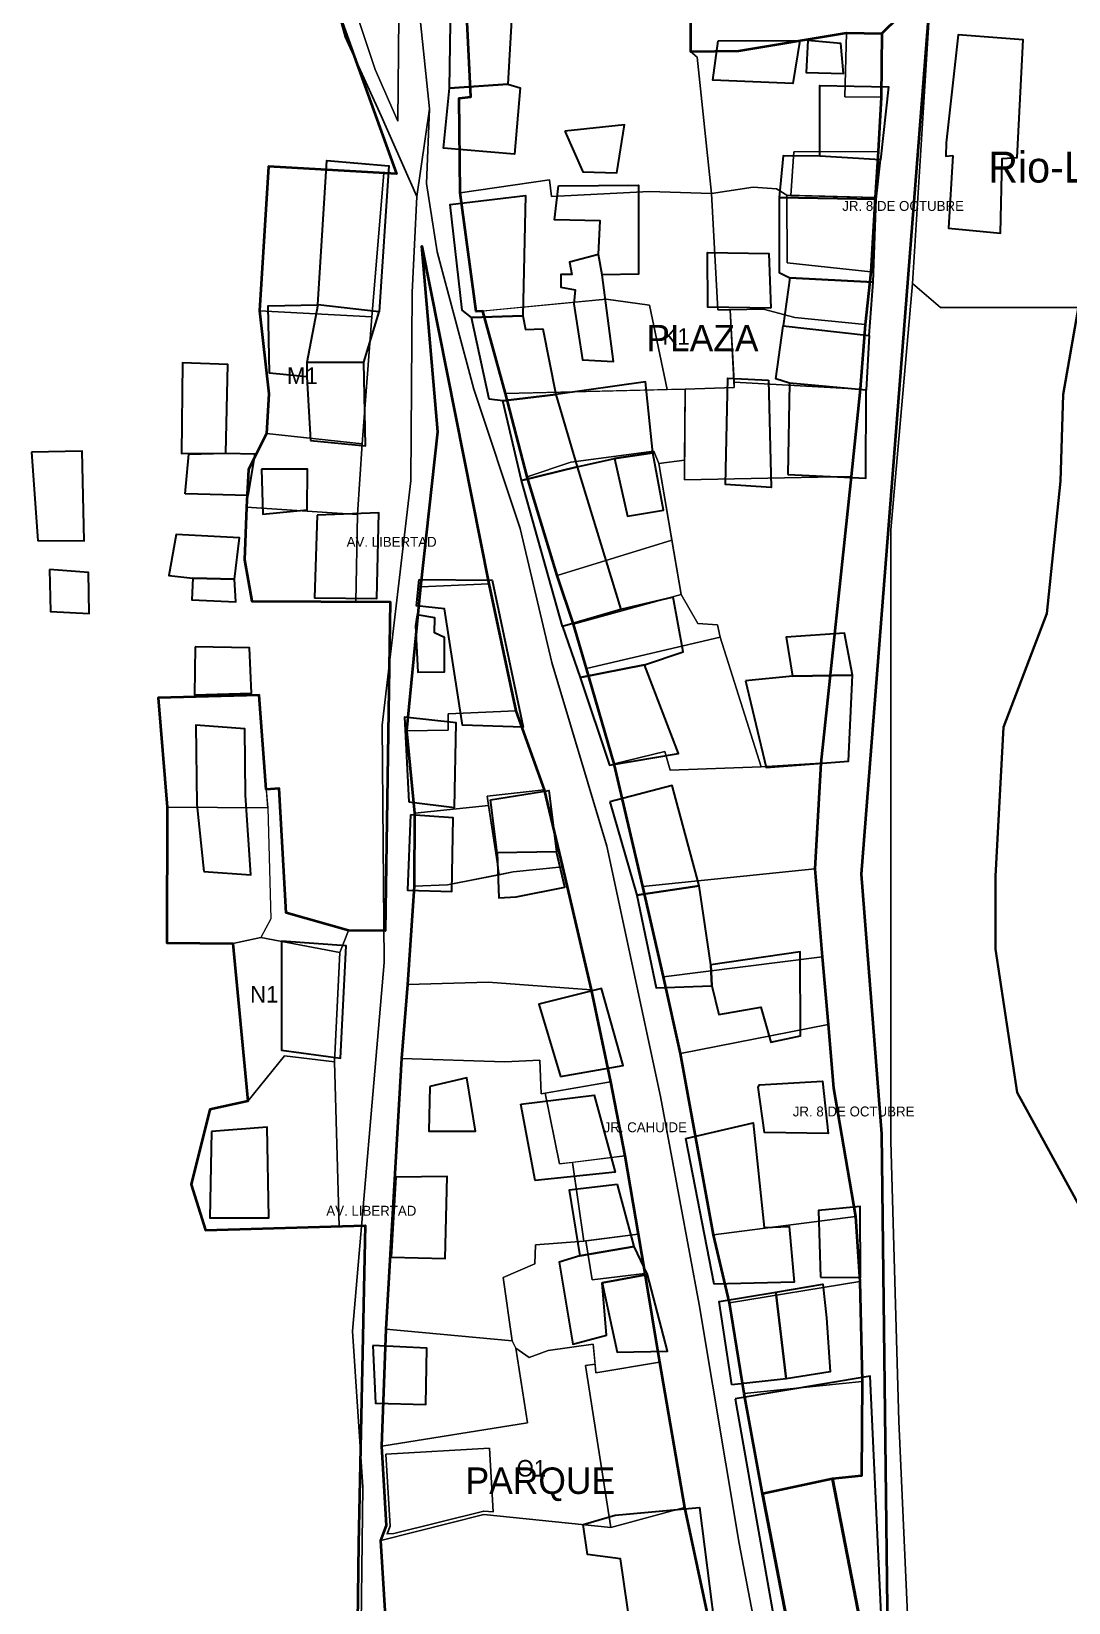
# Model space of a CAD drawing. Header units: metres. Extents: x 425183 to 426000, y 8434421 to 8436790.
# Drawn here: x 425355 to 425472.6, y 8435413.9 to 8435591.9 of the extents above; entities that cross this region are included whole.
import ezdxf
from ezdxf.enums import TextEntityAlignment as Align

# ---------------------------------------------------------------- set-up
doc = ezdxf.new("R2010")
doc.units = ezdxf.units.M
for name, color, linetype, lineweight in [('01_RIOS_Y_CUENCAS', 140, 'Continuous', 35), ('02_CALLES_Y_VIAS', 7, 'Continuous', 25), ('03_MANZANAS_ROTULOS', 6, 'Continuous', 35), ('04_LOTES_PREDIALES', 7, 'Continuous', 15), ('05_HUELLAS_CASAS_USUARIO', 30, 'Continuous', 30), ('06_HUELLAS_CASAS_COMPLEMENTO', 4, 'Continuous', 25), ('07_EQUIPAMIENTOS', 3, 'Continuous', 40)]:
    doc.layers.add(name, color=color, linetype=linetype, lineweight=lineweight)
doc.layers.add('08_TOPONIMIA_ROTULOS', color=7, linetype='Continuous')

msp = doc.modelspace()

# ---------------------------------------------------------------- linework, layer by layer
at = {"layer": '01_RIOS_Y_CUENCAS'}
msp.add_lwpolyline([(425459.67, 8435269.37), (425460.28, 8435287.76), (425459.98, 8435300.02), (425463.96, 8435319.65), (425463.96, 8435333.44), (425463.35, 8435347.24), (425461.2, 8435361.95), (425461.2, 8435376.06), (425466.42, 8435391.39), (425476.23, 8435411.62), (425481.44, 8435431.24), (425478.68, 8435447.19), (425473.77, 8435458.84), (425466.72, 8435471.71), (425464.27, 8435487.96), (425464.27, 8435496.24), (425465.19, 8435513.1), (425470.09, 8435525.98), (425471.63, 8435541), (425471.93, 8435550.81), (425475, 8435568.29), (425475.92, 8435576.57), (425481.13, 8435590.67), (425485.73, 8435598.03)], dxfattribs=at)
at = {"layer": '02_CALLES_Y_VIAS'}
for points in [[(425398.68, 8435573.24), (425394.66, 8435582.37), (425390.59, 8435591.34), (425385.76, 8435608.81), (425384, 8435626.67), (425381.17, 8435642.54), (425379.71, 8435660.17), (425377.26, 8435672.97), (425376.11, 8435691.06), (425374.04, 8435707.31), (425371.51, 8435726.24), (425371.05, 8435751.45), (425370.66, 8435788.63)], [(425386.74, 8435282.47), (425392.66, 8435302.63), (425392.84, 8435335.12), (425391.47, 8435357.95), (425392.12, 8435389.7), (425392.57, 8435427.02), (425391.4, 8435444.65), (425395.01, 8435486.43), (425394.75, 8435513.35), (425398.03, 8435541.03), (425398.15, 8435562.38), (425398.68, 8435573.24), (425400.14, 8435583.17), (425397.74, 8435606.1), (425399.73, 8435630.05), (425401.33, 8435656.51), (425402.72, 8435692.72), (425402.98, 8435729.48), (425414.81, 8435774.44), (425417.41, 8435778.16)], [(425446.04, 8435366.98), (425450.88, 8435380.12), (425452.95, 8435393.76), (425454.4, 8435410.01), (425453.33, 8435434.46), (425452.41, 8435466.19), (425452.41, 8435535.48), (425454.86, 8435563.38), (425457.62, 8435607.53), (425463.14, 8435672.68), (425464.67, 8435691.08), (425468.81, 8435724.49), (425471.26, 8435749.48), (425468.96, 8435774.93), (425444.32, 8435774.39), (425426.85, 8435773.78), (425420.1, 8435774.01), (425418.03, 8435776.54), (425417.41, 8435778.16)], [(425448.53, 8435284.09), (425449.38, 8435311.67), (425448.18, 8435339.32), (425447.2, 8435354.17), (425448.31, 8435356.96), (425446.04, 8435366.98), (425445.83, 8435373.66), (425440.74, 8435391.84), (425435.23, 8435420.6), (425430.67, 8435447.69), (425426.3, 8435471.26), (425420.24, 8435499.64), (425414.01, 8435520.42), (425410.42, 8435535.63), (425405.14, 8435551.4), (425400.99, 8435566.98), (425399.8, 8435574.7), (425400.14, 8435583.17)], [(425471.94, 8435355.45), (425474.1, 8435360.31), (425472.61, 8435369.81), (425477.66, 8435384.22), (425485.02, 8435404.92), (425490.69, 8435418.56), (425493.15, 8435431.43), (425489.01, 8435449.37), (425486.25, 8435459.03), (425480.58, 8435467.31), (425476.44, 8435476.96), (425475.52, 8435490.3), (425478.58, 8435499.19), (425481.5, 8435510.07), (425481.96, 8435521.26), (425484.41, 8435538.89), (425484.41, 8435551), (425484.26, 8435560.51), (425476.9, 8435560.66), (425466.63, 8435560.66), (425458.04, 8435560.66), (425454.86, 8435563.38)]]:
    msp.add_lwpolyline(points, dxfattribs=at)
at = {"layer": '04_LOTES_PREDIALES'}
for points in [[(425397.14, 8435645.05), (425398.05, 8435669.79), (425380.45, 8435670.04), (425383.06, 8435646.03), (425383.48, 8435639.74), (425388.59, 8435603.86), (425393.99, 8435587.63), (425396.53, 8435581.76), (425397.14, 8435645.05)], [(425404.83, 8435584.53), (425403.49, 8435584.37), (425403.62, 8435573.67), (425413.72, 8435575.11), (425413.97, 8435573.23), (425425.05, 8435573.81), (425432.1, 8435573.58), (425430.48, 8435589.04), (425429.7, 8435589.66), (425429.7, 8435593.76), (425428.66, 8435620.34), (425416.22, 8435611.95), (425416.65, 8435603.01), (425403.99, 8435601.51), (425404.83, 8435584.53)], [(425451.31, 8435584.51), (425447.21, 8435584.54), (425447.38, 8435591.79), (425435.2, 8435589.75), (425429.7, 8435589.66), (425430.48, 8435589.04), (425432.1, 8435573.58), (425436.8, 8435574.28), (425439.44, 8435574.11), (425440.63, 8435573.38), (425441.08, 8435573.37), (425441.41, 8435578.31), (425450.96, 8435578.32), (425451.31, 8435584.51)], [(425451.37, 8435591.71), (425447.38, 8435591.79), (425447.21, 8435584.54), (425451.31, 8435584.51), (425451.37, 8435591.71)], [(425450.96, 8435578.32), (425441.41, 8435578.31), (425441.08, 8435573.37), (425450.63, 8435573.13), (425450.96, 8435578.32)], [(425394.96, 8435575.9), (425393.61, 8435559.61), (425392.49, 8435545.2), (425391.97, 8435537.22), (425391.79, 8435527.32), (425379.99, 8435527.38), (425379.18, 8435532.06), (425379.4, 8435538.05), (425379.62, 8435542.3), (425381.66, 8435546.37), (425381.92, 8435550.86), (425380.88, 8435560.3), (425381.88, 8435576.62), (425394.96, 8435575.9)], [(425394.96, 8435575.9), (425381.88, 8435576.62), (425380.88, 8435560.3), (425393.61, 8435559.61), (425394.96, 8435575.9)], [(425432.1, 8435573.58), (425425.05, 8435573.81), (425413.97, 8435573.23), (425413.72, 8435575.11), (425403.62, 8435573.67), (425405.42, 8435560.19), (425420.15, 8435561.61), (425425.05, 8435560.91), (425427.07, 8435551.37), (425429.12, 8435551.42), (425434.67, 8435551.61), (425434.22, 8435560.4), (425432.82, 8435560.4), (425432.1, 8435573.58)], [(425450.16, 8435564.7), (425440.67, 8435565.73), (425440.63, 8435573.38), (425439.44, 8435574.11), (425436.8, 8435574.28), (425432.1, 8435573.58), (425432.82, 8435560.4), (425434.22, 8435560.4), (425437.97, 8435560.47), (425441.54, 8435559.52), (425449.5, 8435558.73), (425450.16, 8435564.7)], [(425450.63, 8435573.13), (425440.63, 8435573.38), (425440.67, 8435565.73), (425450.16, 8435564.7), (425450.63, 8435573.13)], [(425399.25, 8435567.6), (425401.08, 8435546.58), (425399.13, 8435528.99), (425406.87, 8435529.35), (425399.25, 8435567.6)], [(425393.61, 8435559.61), (425380.88, 8435560.3), (425381.92, 8435550.86), (425381.66, 8435546.37), (425392.49, 8435545.2), (425393.61, 8435559.61)], [(425425.05, 8435560.91), (425420.15, 8435561.61), (425406.16, 8435560.26), (425408.73, 8435550.91), (425427.07, 8435551.37), (425425.05, 8435560.91)], [(425449.5, 8435558.73), (425441.54, 8435559.52), (425437.97, 8435560.47), (425434.22, 8435560.4), (425434.64, 8435552.21), (425448.92, 8435551.41), (425449.5, 8435558.73)], [(425429.12, 8435551.42), (425408.73, 8435550.91), (425411.18, 8435541.47), (425416.16, 8435543.13), (425425.57, 8435544.38), (425426.11, 8435542.98), (425429.04, 8435543.37), (425429.12, 8435551.42)], [(425448.92, 8435551.41), (425434.64, 8435552.21), (425434.67, 8435551.61), (425429.12, 8435551.42), (425429.01, 8435541.12), (425447.91, 8435541.51), (425448.92, 8435551.41)], [(425392.49, 8435545.2), (425381.66, 8435546.37), (425379.62, 8435542.3), (425379.4, 8435538.05), (425391.97, 8435537.22), (425392.49, 8435545.2)], [(425411.18, 8435541.47), (425414.61, 8435530.29), (425427.6, 8435534.3), (425426.11, 8435542.98), (425425.57, 8435544.38), (425416.16, 8435543.13), (425411.18, 8435541.47)], [(425447.91, 8435541.51), (425429.01, 8435541.12), (425429.04, 8435543.37), (425426.11, 8435542.98), (425428.66, 8435528.14), (425430.55, 8435524.85), (425432.75, 8435524.72), (425433.06, 8435523.31), (425437.73, 8435508.63), (425444.47, 8435509.04), (425447.91, 8435541.51)], [(425391.97, 8435537.22), (425379.4, 8435538.05), (425379.18, 8435532.06), (425379.99, 8435527.38), (425391.79, 8435527.32), (425391.97, 8435537.22)], [(425427.6, 8435534.3), (425414.61, 8435530.29), (425416.46, 8435524.79), (425428.66, 8435528.14), (425427.6, 8435534.3)], [(425406.87, 8435529.35), (425399.13, 8435528.99), (425397.56, 8435512.71), (425402.26, 8435512.76), (425402.23, 8435514.61), (425409.92, 8435514.97), (425406.87, 8435529.35)], [(425432.75, 8435524.72), (425430.55, 8435524.85), (425428.66, 8435528.14), (425416.46, 8435524.79), (425417.93, 8435519.75), (425433.06, 8435523.31), (425432.75, 8435524.72)], [(425433.06, 8435523.31), (425417.93, 8435519.75), (425421.06, 8435508.94), (425426.79, 8435510.34), (425427.39, 8435508.22), (425437.73, 8435508.63), (425433.06, 8435523.31)], [(425380.83, 8435516.73), (425369.38, 8435516.44), (425370.4, 8435504.03), (425381.8, 8435503.97), (425380.83, 8435516.73)], [(425380.83, 8435516.73), (425381.64, 8435506.06), (425383.09, 8435506.15), (425383.88, 8435492.07), (425390.95, 8435490.08), (425389.96, 8435487.57), (425389.36, 8435475.18), (425389.9, 8435456.54), (425374.76, 8435456.12), (425373.14, 8435461.27), (425375.24, 8435469.77), (425379.53, 8435470.74), (425377.83, 8435488.61), (425370.38, 8435488.68), (425370.4, 8435504.03), (425369.38, 8435516.44), (425380.83, 8435516.73)], [(425409.92, 8435514.97), (425402.23, 8435514.61), (425402.26, 8435512.76), (425397.56, 8435512.71), (425398.46, 8435503.35), (425406.81, 8435504.24), (425406.65, 8435505.28), (425413.11, 8435506.02), (425409.92, 8435514.97)], [(425427.39, 8435508.22), (425426.79, 8435510.34), (425421.06, 8435508.94), (425424.29, 8435495.06), (425443.79, 8435497.06), (425444.47, 8435509.04), (425437.73, 8435508.63), (425427.39, 8435508.22)], [(425370.38, 8435488.68), (425377.83, 8435488.61), (425381.02, 8435489.26), (425389.96, 8435487.57), (425390.95, 8435490.08), (425383.88, 8435492.07), (425383.09, 8435506.15), (425381.64, 8435506.06), (425381.8, 8435503.97), (425370.4, 8435504.03), (425370.38, 8435488.68)], [(425390.95, 8435490.08), (425383.88, 8435492.07), (425383.09, 8435506.15), (425381.64, 8435506.06), (425381.8, 8435503.97), (425382.16, 8435491.37), (425381.02, 8435489.26), (425389.96, 8435487.57), (425390.95, 8435490.08)], [(425413.11, 8435506.02), (425406.65, 8435505.28), (425408.01, 8435496.38), (425409.62, 8435496.7), (425415.2, 8435497.27), (425413.11, 8435506.02)], [(425406.81, 8435504.24), (425398.46, 8435503.35), (425398.42, 8435495.1), (425402.17, 8435495.23), (425408.01, 8435496.38), (425406.81, 8435504.24)], [(425415.2, 8435497.27), (425409.62, 8435496.7), (425402.17, 8435495.23), (425398.42, 8435495.1), (425397.68, 8435483.93), (425406.77, 8435484.21), (425418.44, 8435483.34), (425415.2, 8435497.27)], [(425443.79, 8435497.06), (425424.29, 8435495.06), (425426.64, 8435484.83), (425444.64, 8435487.09), (425443.79, 8435497.06)], [(425389.96, 8435487.57), (425381.02, 8435489.26), (425377.83, 8435488.61), (425379.53, 8435470.74), (425383.7, 8435475.85), (425389.36, 8435475.18), (425389.96, 8435487.57)], [(425444.64, 8435487.09), (425426.64, 8435484.83), (425428.57, 8435476.14), (425445.3, 8435479.42), (425444.64, 8435487.09)], [(425418.44, 8435483.34), (425406.77, 8435484.21), (425397.68, 8435483.93), (425396.98, 8435475.56), (425408.68, 8435475.19), (425412.62, 8435475.36), (425412.8, 8435471.57), (425420.64, 8435472.92), (425418.44, 8435483.34)], [(425445.92, 8435472.2), (425445.3, 8435479.42), (425428.57, 8435476.14), (425432.3, 8435455.58), (425448.42, 8435457.66), (425445.92, 8435472.2)], [(425389.36, 8435475.18), (425383.7, 8435475.85), (425379.53, 8435470.74), (425375.24, 8435469.77), (425373.14, 8435461.27), (425374.76, 8435456.12), (425389.9, 8435456.54), (425389.36, 8435475.18)], [(425395.22, 8435444.91), (425409.5, 8435443.56), (425408.48, 8435450.74), (425412.06, 8435452.3), (425412.15, 8435454.44), (425417.63, 8435454.88), (425416.32, 8435463.79), (425414.88, 8435463.61), (425413.24, 8435471.64), (425412.8, 8435471.57), (425412.62, 8435475.36), (425408.68, 8435475.19), (425396.98, 8435475.56), (425395.22, 8435444.91)], [(425420.64, 8435472.92), (425413.24, 8435471.64), (425414.88, 8435463.61), (425422.28, 8435464.53), (425420.64, 8435472.92)], [(425422.28, 8435464.53), (425416.32, 8435463.79), (425417.63, 8435454.88), (425423.79, 8435455.65), (425422.28, 8435464.53)], [(425448.42, 8435457.66), (425432.3, 8435455.58), (425434.13, 8435447.89), (425448.89, 8435450.28), (425448.42, 8435457.66)], [(425423.79, 8435455.65), (425417.83, 8435454.91), (425418.57, 8435450.47), (425424.52, 8435451.21), (425423.79, 8435455.65)], [(425424.52, 8435451.21), (425418.57, 8435450.47), (425417.83, 8435454.91), (425417.63, 8435454.88), (425412.15, 8435454.44), (425412.06, 8435452.3), (425408.48, 8435450.74), (425409.5, 8435443.56), (425409.9, 8435442.75), (425411.41, 8435441.69), (425413.57, 8435442.48), (425418.67, 8435443.18), (425418.99, 8435439.95), (425426.19, 8435441.15), (425424.52, 8435451.21)], [(425448.89, 8435450.28), (425434.13, 8435447.89), (425435.77, 8435437.62), (425449.16, 8435438.98), (425448.89, 8435450.28)], [(425409.9, 8435442.75), (425409.5, 8435443.56), (425395.22, 8435444.91), (425394.74, 8435431.62), (425411.23, 8435434.26), (425409.9, 8435442.75)], [(425395.25, 8435422.63), (425394.61, 8435420.95), (425406.3, 8435423.88), (425420.68, 8435422.43), (425417.81, 8435440.76), (425418.89, 8435440.94), (425418.67, 8435443.18), (425413.57, 8435442.48), (425411.41, 8435441.69), (425409.9, 8435442.75), (425411.23, 8435434.26), (425394.74, 8435431.62), (425395.25, 8435422.63)], [(425426.19, 8435441.15), (425418.99, 8435439.95), (425418.89, 8435440.94), (425417.81, 8435440.76), (425420.68, 8435422.43), (425429.03, 8435424.69), (425426.19, 8435441.15)], [(425449.16, 8435438.98), (425435.77, 8435437.62), (425437.88, 8435426.22), (425445.8, 8435427.93), (425449.08, 8435428.28), (425449.16, 8435438.98)], [(425429.03, 8435424.69), (425420.68, 8435422.43), (425406.3, 8435423.88), (425394.61, 8435420.95), (425395.99, 8435398.94), (425407.74, 8435400.44), (425409.09, 8435398.33), (425416.85, 8435400.67), (425417.59, 8435403.89), (425417.18, 8435407.92), (425419.58, 8435408.8), (425421.61, 8435408.1), (425423.15, 8435405.88), (425425.37, 8435404.97), (425428.13, 8435410.63), (425431.88, 8435411.24), (425429.03, 8435424.69)]]:
    msp.add_lwpolyline(points, close=True, dxfattribs=at)
msp.add_lwpolyline([(425397.14, 8435645.05), (425396.53, 8435581.76), (425393.99, 8435587.63), (425388.59, 8435603.86)], dxfattribs=at)
at = {"layer": '05_HUELLAS_CASAS_USUARIO'}
for points in [[(425402.4, 8435585.53), (425402.64, 8435600.29), (425409.64, 8435600.21), (425409.6, 8435596.61), (425409.02, 8435585.97), (425402.4, 8435585.53)], [(425432.86, 8435590.89), (425442.11, 8435590.92), (425441.29, 8435586.04), (425432.25, 8435586.43), (425432.86, 8435590.89)], [(425443.02, 8435590.92), (425442.82, 8435587.3), (425447.03, 8435587.17), (425446.74, 8435590.58), (425443.02, 8435590.92)], [(425459.42, 8435577.88), (425458.95, 8435569.66), (425464.84, 8435569.09), (425465.03, 8435577.55), (425466.74, 8435577.66), (425467.4, 8435590.99), (425460.05, 8435591.56), (425458.68, 8435579.31), (425458.65, 8435577.81), (425459.42, 8435577.88)], [(425402.4, 8435585.53), (425409.02, 8435585.97), (425410.39, 8435585.56), (425409.78, 8435578.04), (425401.72, 8435578.71), (425402.4, 8435585.53)], [(425444.36, 8435577.8), (425444.37, 8435585.81), (425452.15, 8435585.66), (425451.22, 8435577.4), (425444.36, 8435577.8)], [(425415.45, 8435580.63), (425417.49, 8435576.04), (425421.35, 8435575.91), (425422.24, 8435581.35), (425415.45, 8435580.63)], [(425450.75, 8435572.95), (425451.22, 8435577.4), (425444.36, 8435577.8), (425440.22, 8435577.86), (425439.75, 8435573.12), (425450.75, 8435572.95)], [(425387.48, 8435560.95), (425388.5, 8435577.33), (425395.51, 8435576.7), (425394.44, 8435560.18), (425387.48, 8435560.95)], [(425414.76, 8435574.43), (425423.8, 8435574.53), (425423.83, 8435564.43), (425419.7, 8435564.35), (425419.27, 8435566.65), (425419.47, 8435570.48), (425414.29, 8435570.6), (425414.76, 8435574.43)], [(425404.89, 8435559.54), (425403.84, 8435560.37), (425402.48, 8435572.34), (425411.02, 8435573.34), (425410.71, 8435559.7), (425404.89, 8435559.54)], [(425450.42, 8435563.55), (425450.75, 8435572.95), (425439.75, 8435573.12), (425439.77, 8435564.63), (425440.97, 8435564.01), (425450.42, 8435563.55)], [(425419.27, 8435566.65), (425415.98, 8435565.8), (425416.27, 8435564.41), (425415, 8435564.41), (425415.01, 8435562.95), (425416.62, 8435562.67), (425416.49, 8435561.07), (425417.48, 8435554.74), (425420.99, 8435554.54), (425419.7, 8435564.35), (425419.27, 8435566.65)], [(425438.8, 8435560.59), (425431.66, 8435560.71), (425431.64, 8435566.9), (425438.58, 8435566.78), (425438.8, 8435560.59)], [(425449.95, 8435557.49), (425450.42, 8435563.55), (425440.97, 8435564.01), (425440.21, 8435558.57), (425449.95, 8435557.49)], [(425386.24, 8435552.82), (425381.99, 8435553.23), (425381.83, 8435560.84), (425387.48, 8435560.95), (425386.23, 8435554.44), (425386.24, 8435552.82)], [(425392.68, 8435554.46), (425394.44, 8435560.18), (425387.48, 8435560.95), (425386.23, 8435554.44), (425392.68, 8435554.46)], [(425408.43, 8435550.08), (425406.88, 8435550.29), (425404.89, 8435559.54), (425410.71, 8435559.7), (425410.99, 8435558.17), (425412.96, 8435558.24), (425414.45, 8435550.8), (425408.43, 8435550.08)], [(425440.93, 8435552.1), (425439.39, 8435552.58), (425440.21, 8435558.57), (425449.95, 8435557.49), (425449.62, 8435551.29), (425440.93, 8435552.1)], [(425377.06, 8435544.16), (425377.27, 8435554.19), (425372.13, 8435554.4), (425372.02, 8435544.1), (425377.06, 8435544.16)], [(425386.63, 8435545.58), (425392.89, 8435545), (425392.68, 8435554.46), (425386.23, 8435554.44), (425386.24, 8435552.82), (425386.63, 8435545.58)], [(425421.09, 8435543.54), (425421.09, 8435543.54), (425421.09, 8435543.54), (425425.43, 8435544.18), (425424.6, 8435552.25), (425414.45, 8435550.8), (425416.85, 8435542.62), (425421.09, 8435543.54)], [(425438.55, 8435552.44), (425438.86, 8435540.26), (425433.68, 8435540.59), (425433.92, 8435552.64), (425438.55, 8435552.44)], [(425440.75, 8435541.73), (425449.58, 8435541.34), (425449.62, 8435551.29), (425440.93, 8435552.1), (425440.75, 8435541.73)], [(425408.43, 8435550.08), (425414.45, 8435550.8), (425416.85, 8435542.62), (425410.55, 8435541.07), (425408.43, 8435550.08)], [(425355.02, 8435544.28), (425355.75, 8435534.26), (425360.98, 8435534.23), (425360.76, 8435544.39), (425355.02, 8435544.28)], [(425372.45, 8435539.55), (425372.86, 8435544.05), (425377.06, 8435544.16), (425380.33, 8435544.08), (425379.55, 8435539.34), (425372.45, 8435539.55)], [(425421.09, 8435543.54), (425422.58, 8435537), (425426.64, 8435537.71), (425425.43, 8435544.18), (425421.09, 8435543.54)], [(425381.09, 8435542.36), (425381.24, 8435537.26), (425386.28, 8435537.74), (425386.32, 8435542.33), (425381.09, 8435542.36)], [(425415.22, 8435524.52), (425410.55, 8435541.07), (425416.85, 8435542.62), (425421.82, 8435526.43), (425415.22, 8435524.52)], [(425387.41, 8435537.14), (425387.11, 8435527.76), (425394.16, 8435527.69), (425394.37, 8435537.39), (425387.41, 8435537.14)], [(425378.04, 8435529.87), (425378.59, 8435534.56), (425371.44, 8435534.95), (425370.61, 8435530.31), (425373.32, 8435529.99), (425378.04, 8435529.87)], [(425357.07, 8435530.97), (425357.17, 8435526.23), (425361.56, 8435525.97), (425361.5, 8435530.65), (425357.07, 8435530.97)], [(425373.32, 8435529.99), (425373.19, 8435527.53), (425378.19, 8435527.32), (425378.04, 8435529.87), (425373.32, 8435529.99)], [(425398.96, 8435529.84), (425407.23, 8435529.77), (425410.74, 8435513.12), (425403.87, 8435513.33), (425401.82, 8435526.5), (425398.65, 8435526.87), (425398.96, 8435529.84)], [(425424.48, 8435520.16), (425428.89, 8435521.63), (425427.75, 8435527.83), (425421.82, 8435526.43), (425415.22, 8435524.52), (425417.2, 8435518.74), (425424.48, 8435520.16)], [(425398.56, 8435524.59), (425398.81, 8435519.35), (425401.84, 8435519.36), (425401.83, 8435523.25), (425400.71, 8435523.81), (425400.75, 8435525.48), (425398.74, 8435525.84), (425398.56, 8435524.59)], [(425448.06, 8435519), (425447.14, 8435523.74), (425440.55, 8435523.3), (425441.27, 8435518.9), (425448.06, 8435519)], [(425373.58, 8435522.2), (425373.5, 8435516.77), (425379.95, 8435516.97), (425379.74, 8435522.08), (425373.58, 8435522.2)], [(425417.2, 8435518.74), (425420.52, 8435508.8), (425428.36, 8435510.14), (425424.48, 8435520.16), (425417.2, 8435518.74)], [(425435.94, 8435518.34), (425438.28, 8435508.53), (425447.6, 8435509.26), (425448.06, 8435519), (425441.27, 8435518.9), (425435.94, 8435518.34)], [(425397.78, 8435504.63), (425402.96, 8435504), (425403.17, 8435513.6), (425397.28, 8435514.24), (425397.78, 8435504.63)], [(425374.54, 8435496.77), (425379.87, 8435496.36), (425379.28, 8435505.41), (425379.21, 8435512.93), (425373.65, 8435513.33), (425373.77, 8435504.33), (425374.54, 8435496.77)], [(425407.03, 8435504.89), (425413.65, 8435505.93), (425414.52, 8435498.97), (425407.79, 8435498.86), (425407.03, 8435504.89)], [(425420.57, 8435504.65), (425423.61, 8435494.08), (425430.69, 8435495.14), (425427.64, 8435506.48), (425420.57, 8435504.65)], [(425397.97, 8435503.19), (425397.62, 8435494.65), (425402.67, 8435494.48), (425402.83, 8435502.84), (425397.97, 8435503.19)], [(425407.79, 8435498.86), (425407.99, 8435493.75), (425409.95, 8435493.88), (425415.46, 8435494.98), (425414.52, 8435498.97), (425407.79, 8435498.86)], [(425423.61, 8435494.08), (425425.82, 8435483.57), (425432.12, 8435483.8), (425432.02, 8435486.17), (425430.69, 8435495.14), (425423.61, 8435494.08)], [(425383.35, 8435488.85), (425383.34, 8435476.51), (425390.06, 8435475.6), (425390.68, 8435488.32), (425383.35, 8435488.85)], [(425432.12, 8435483.8), (425432.9, 8435480.53), (425437.66, 8435481.38), (425438.8, 8435477.41), (425442.16, 8435478.12), (425442.13, 8435487.66), (425432.02, 8435486.17), (425432.12, 8435483.8)], [(425414.96, 8435473.54), (425422.06, 8435474.77), (425419.61, 8435483.48), (425412.51, 8435481.7), (425414.96, 8435473.54)], [(425400.16, 8435472.38), (425400.04, 8435467.32), (425405.36, 8435467.34), (425404.36, 8435473.37), (425400.16, 8435472.38)], [(425437.36, 8435472.31), (425437.53, 8435472.56), (425444.67, 8435472.98), (425445.32, 8435467.06), (425438.08, 8435467.18), (425437.36, 8435472.31)], [(425410.49, 8435470.37), (425418.8, 8435471.42), (425421.16, 8435462.7), (425412.1, 8435461.74), (425410.49, 8435470.37)], [(425375.42, 8435467.3), (425375.22, 8435457.5), (425381.94, 8435457.52), (425381.73, 8435467.78), (425375.42, 8435467.3)], [(425429.16, 8435466.5), (425436.82, 8435468.29), (425438.06, 8435456.41), (425440.87, 8435456.51), (425441.45, 8435450.2), (425432.39, 8435449.99), (425429.16, 8435466.5)], [(425396.32, 8435462.11), (425395.78, 8435453.06), (425401.9, 8435452.89), (425402.15, 8435462.18), (425396.32, 8435462.11)], [(425421.45, 8435461.3), (425415.94, 8435460.64), (425417.17, 8435453.22), (425423.34, 8435454.26), (425421.45, 8435461.3)], [(425444.43, 8435450.77), (425448.96, 8435450.73), (425448.94, 8435458.81), (425444.22, 8435458.33), (425444.43, 8435450.77)], [(425417.17, 8435453.22), (425414.84, 8435452.47), (425416.36, 8435443.19), (425420.19, 8435444.22), (425419.7, 8435450.16), (425424.84, 8435451.1), (425423.34, 8435454.26), (425417.17, 8435453.22)], [(425419.7, 8435450.16), (425421.41, 8435442.28), (425427.11, 8435442.39), (425424.84, 8435451.1), (425419.7, 8435450.16)], [(425439.39, 8435449.08), (425444.72, 8435449.98), (425445.1, 8435446.17), (425445.54, 8435440.05), (425440.54, 8435439.25), (425439.39, 8435449.08)], [(425434.38, 8435438.58), (425432.95, 8435448.04), (425439.39, 8435449.08), (425440.54, 8435439.25), (425434.38, 8435438.58)], [(425393.71, 8435443.03), (425394.01, 8435436.49), (425399.71, 8435436.36), (425399.83, 8435442.72), (425393.71, 8435443.03)], [(425434.76, 8435437), (425440.74, 8435403.14), (425443.11, 8435391.73), (425449, 8435390.72), (425451.77, 8435402.8), (425450.07, 8435439.55), (425434.76, 8435437)], [(425421.18, 8435423.8), (425430.71, 8435424.67), (425432.43, 8435411.3), (425423, 8435410.53), (425421.76, 8435418.88), (425418.02, 8435419.34), (425417.54, 8435422.77), (425421.18, 8435423.8)]]:
    msp.add_lwpolyline(points, close=True, dxfattribs=at)
at = {"layer": '06_HUELLAS_CASAS_COMPLEMENTO'}
msp.add_lwpolyline([(425395.19, 8435430.73), (425406.92, 8435431.39), (425407.33, 8435424.18), (425406.27, 8435424.28), (425396.1, 8435421.74), (425395.32, 8435421.69), (425395.66, 8435422.57), (425395.19, 8435430.73)], close=True, dxfattribs=at)
at = {"layer": '07_EQUIPAMIENTOS'}
for points in [[(425456.01, 8435643.73), (425428.57, 8435643.19), (425428.66, 8435620.34), (425429.7, 8435593.76), (425429.7, 8435589.66), (425435.2, 8435589.75), (425447.38, 8435591.79), (425451.37, 8435591.71), (425453.3, 8435593.6), (425456.01, 8435643.73)], [(425445.8, 8435427.93), (425437.88, 8435426.22), (425442.39, 8435402.75), (425442.78, 8435402.83), (425444.72, 8435392.56), (425448.36, 8435392.61), (425449.79, 8435404.27), (425450.38, 8435404.37), (425445.8, 8435427.93)]]:
    msp.add_lwpolyline(points, close=True, dxfattribs=at)
for points in [[(425386.45, 8435603.44), (425396.4, 8435575.82), (425381.88, 8435576.62), (425380.88, 8435560.3), (425381.92, 8435550.86), (425381.66, 8435546.37), (425379.62, 8435542.3), (425379.4, 8435538.05), (425379.18, 8435532.06), (425379.99, 8435527.38), (425395.69, 8435527.3), (425395.1, 8435490.03), (425390.95, 8435490.08), (425383.88, 8435492.07), (425383.09, 8435506.15), (425381.64, 8435506.06), (425380.83, 8435516.73), (425369.38, 8435516.44), (425370.4, 8435504.03), (425370.38, 8435488.68), (425377.83, 8435488.61), (425379.53, 8435470.74), (425375.24, 8435469.77), (425373.14, 8435461.27), (425374.76, 8435456.12), (425392.84, 8435456.62), (425392.09, 8435420.6), (425391.13, 8435346.25)], [(425442.39, 8435402.75), (425437.88, 8435426.22), (425435.77, 8435437.62), (425434.13, 8435447.89), (425432.3, 8435455.58), (425428.57, 8435476.14), (425426.64, 8435484.83), (425424.29, 8435495.06), (425421.06, 8435508.94), (425417.93, 8435519.75), (425416.46, 8435524.79), (425414.61, 8435530.29), (425411.18, 8435541.47), (425408.73, 8435550.91), (425406.16, 8435560.26), (425405.42, 8435560.19), (425403.62, 8435573.67), (425403.49, 8435584.37), (425404.83, 8435584.53), (425403.99, 8435601.51)], [(425390.24, 8435274.93), (425391.2, 8435311.62), (425424.92, 8435313.05), (425428.57, 8435313.22), (425428.8, 8435306.03), (425443.26, 8435306.61), (425440.83, 8435340.86), (425445.9, 8435371.8), (425452.2, 8435400.66), (425451.4, 8435467.03), (425449.08, 8435496.45), (425456.62, 8435592.87)], [(425453.3, 8435593.6), (425451.37, 8435591.71), (425451.31, 8435584.51), (425450.96, 8435578.32), (425450.63, 8435573.13), (425450.16, 8435564.7), (425449.5, 8435558.73), (425448.92, 8435551.41), (425447.91, 8435541.51), (425444.47, 8435509.04), (425443.79, 8435497.06), (425444.64, 8435487.09), (425445.3, 8435479.42), (425445.92, 8435472.2), (425448.42, 8435457.66), (425448.89, 8435450.28), (425449.16, 8435438.98), (425449.08, 8435428.28), (425445.8, 8435427.93), (425450.38, 8435404.37)], [(425395.99, 8435398.94), (425394.61, 8435420.95), (425395.25, 8435422.63), (425394.74, 8435431.62), (425395.22, 8435444.91), (425396.98, 8435475.56), (425397.68, 8435483.93), (425398.42, 8435495.1), (425398.46, 8435503.35), (425397.56, 8435512.71), (425399.13, 8435528.99), (425401.08, 8435546.58), (425399.25, 8435567.6), (425399.25, 8435567.6), (425406.87, 8435529.35), (425409.92, 8435514.97), (425413.11, 8435506.02), (425415.2, 8435497.27), (425418.44, 8435483.34), (425420.64, 8435472.92), (425422.28, 8435464.53), (425423.79, 8435455.65), (425424.52, 8435451.21), (425426.19, 8435441.15), (425429.03, 8435424.69), (425431.88, 8435411.24)]]:
    msp.add_lwpolyline(points, dxfattribs=at)

# ---------------------------------------------------------------- texts
at = {"layer": '01_RIOS_Y_CUENCAS'}
msp.add_text('Rio-Limbani', height=3.5, dxfattribs=at).set_placement((425475.92, 8435576.57), align=Align.MIDDLE_CENTER)
at = {"layer": '03_MANZANAS_ROTULOS'}
for s, p in [('K1', (425428.08, 8435557.37)), ('M1', (425385.72, 8435552.93)), ('N1', (425381.41, 8435482.84)), ('O1', (425411.68, 8435429.13))]:
    msp.add_text(s, height=1.875, dxfattribs=at).set_placement(p, align=Align.MIDDLE_CENTER)
at = {"layer": '07_EQUIPAMIENTOS'}
for s, p in [('PLAZA', (425431.06, 8435557.19)), ('PARQUE', (425412.69, 8435427.72))]:
    msp.add_text(s, height=3, dxfattribs=at).set_placement(p, align=Align.MIDDLE_CENTER)
at = {"layer": '08_TOPONIMIA_ROTULOS'}
for s, p in [('JR. 8 DE OCTUBRE', (425453.8, 8435572.17)), ('AV. LIBERTAD', (425395.84, 8435534.11)), ('JR. 8 DE OCTUBRE', (425448.19, 8435469.56)), ('JR. CAHUIDE', (425424.58, 8435467.77)), ('AV. LIBERTAD', (425393.54, 8435458.31))]:
    msp.add_text(s, height=1.125, dxfattribs=at).set_placement(p, align=Align.MIDDLE_CENTER)

doc.saveas('drawing.dxf')
